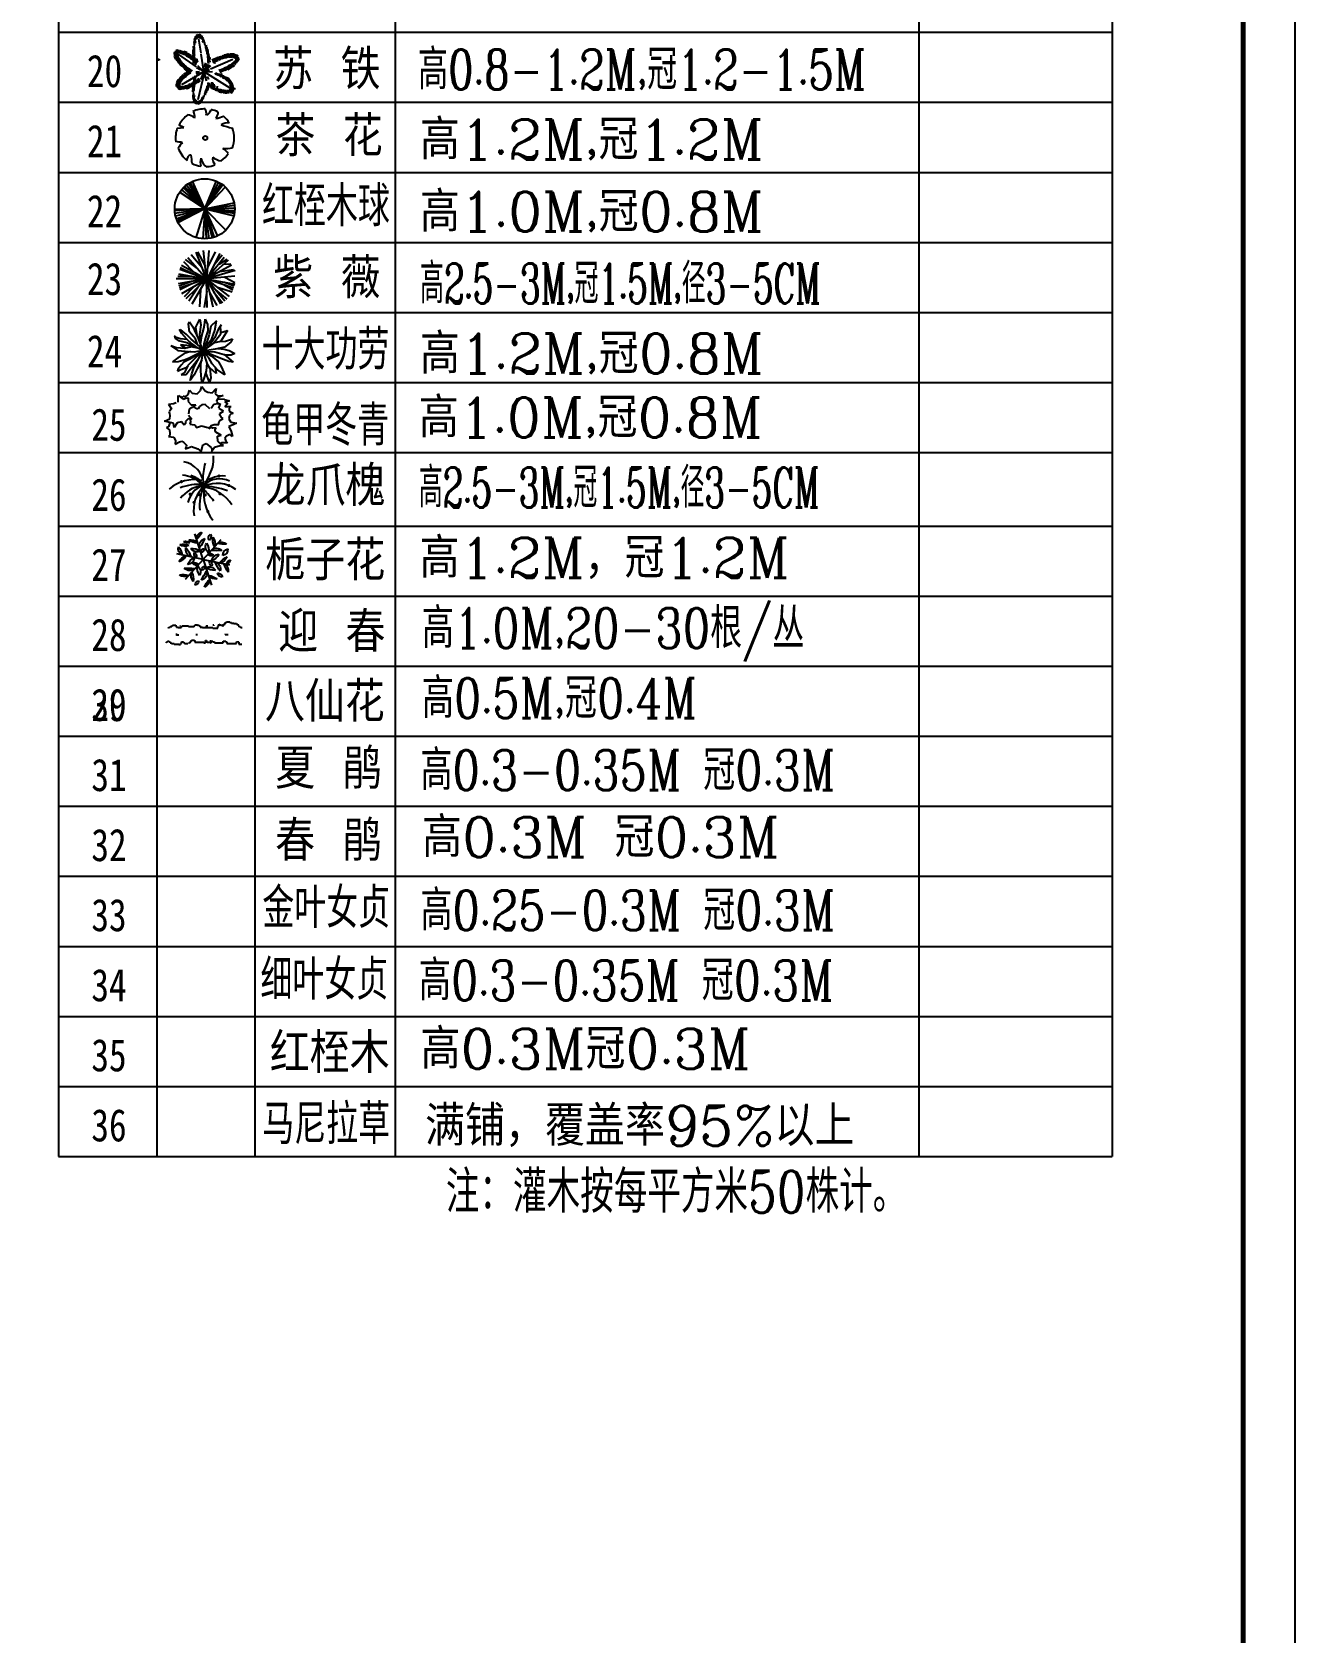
# Model space of a CAD drawing. Extents: x 302512 to 1034855, y -184136 to 410364.
# Drawn here: x 696963 to 818964, y 81350 to 235987 of the extents above; entities that cross this region are included whole.
import ezdxf
from ezdxf.enums import TextEntityAlignment as Align

# ---------------------------------------------------------------- set-up
doc = ezdxf.new("R2010")
doc.units = 0
doc.header["$MEASUREMENT"] = 0
for name, color, linetype in [('2D', 3, 'Continuous'), ('COLUMN', 7, 'Continuous'), ('LAYER4', 1, 'Continuous'), ('PUB_TEXT', 7, 'Continuous'), ('PUB_TITLE', 4, 'Continuous'), ('支路', 7, 'Continuous'), ('树', 80, 'Continuous'), ('草地', 72, 'Continuous')]:
    doc.layers.add(name, color=color, linetype=linetype)
doc.styles.add('-宋体', font='', dxfattribs={"width": 0.8})
doc.styles.add('-楷体_GB2312', font='STZHONGS.TTF', dxfattribs={"width": 0.8})
doc.styles.add('163', font='', dxfattribs={"width": 0.99})
doc.styles.add('_HZTXT', font='complex.shx', dxfattribs={"width": 0.8, "bigfont": 'hztxt.shx'})
doc.styles.add('DIM_FONT', font='SIMPLEX.shx', dxfattribs={"width": 0.8})
doc.styles.get('-宋体').set_extended_font_data('宋体')
doc.styles.get('163').set_extended_font_data('宋体')

# ---------------------------------------------------------------- blocks, each defined once
blk = doc.blocks.new('M_F3')
for p, q in [((26, 511), (42, 438)), ((-379, 338), (-344, 250)), ((-336, 298), (-379, 338)), ((-260, 250), (-336, 298)), ((-184, 352), (-317, 396)), ((-317, 396), (-270, 321)), ((-270, 321), (-143, 227)), ((-105, 242), (-184, 352)), ((-137, 463), (-172, 477)), ((-172, 477), (-155, 384)), ((-155, 384), (-89, 196)), ((-65, 367), (-137, 463)), ((-50, 223), (-65, 367)), ((-17, 89), (3, 267)), ((-1, 371), (16, 486)), ((3, 267), (-1, 371)), ((86, 275), (35, 153)), ((42, 438), (49, 319)), ((49, 319), (46, 206)), ((49, 309), (118, 392)), ((160, 396), (86, 275)), ((87, 205), (184, 321)), ((118, 392), (151, 452)), ((151, 452), (149, 488)), ((149, 488), (172, 452)), ((172, 452), (160, 396)), ((184, 321), (160, 227)), ((176, 235), (262, 331)), ((277, 286), (197, 198)), ((262, 331), (301, 415)), ((301, 415), (277, 286)), ((-405, 13), (-504, -36)), ((-468, 83), (-494, 98)), ((-494, 98), (-398, 71)), ((-490, 194), (-367, 196)), ((-363, 102), (-490, 194)), ((-435, 39), (-468, 83)), ((-393, 2), (-435, 39)), ((-398, 71), (-285, 27)), ((-202, -25), (-393, 2)), ((-367, 196), (-250, 117)), ((-237, 44), (-363, 102)), ((-344, 250), (-280, 177)), ((-285, 27), (-153, -2)), ((-280, 177), (-178, 123)), ((-157, 187), (-260, 250)), ((-250, 117), (-45, 15)), ((-67, 21), (-237, 44)), ((-178, 123), (-91, 75)), ((-45, 102), (-157, 187)), ((-157, -111), (1, 3)), ((-143, 227), (-77, 167)), ((1, 3), (-126, -140)), ((-120, -276), (1, 3)), ((1, 3), (-116, -15)), ((-91, 75), (1, 3)), ((-89, 196), (1, 3)), ((1, 3), (-67, 21)), ((-11, 137), (-50, 223)), ((1, 3), (-42, -144)), ((1, 3), (-17, 89)), ((1, 3), (14, 71)), ((170, 60), (1, 3)), ((57, 58), (1, 3)), ((1, 3), (248, 58)), ((155, 8), (1, 3)), ((1, 3), (88, -178)), ((83, -65), (1, 3)), ((270, -77), (1, 3)), ((7, -140), (1, 3)), ((14, 71), (80, 173)), ((46, 206), (24, 94)), ((106, 92), (57, 58)), ((87, 205), (58, 144)), ((80, 173), (176, 235)), ((166, 158), (106, 92)), ((141, 130), (236, 181)), ((275, 6), (155, 8)), ((197, 198), (166, 158)), ((229, 81), (170, 60)), ((295, 104), (229, 81)), ((236, 181), (355, 202)), ((248, 58), (334, 89)), ((371, 4), (275, 6)), ((390, 158), (295, 104)), ((330, 5), (453, -38)), ((334, 89), (402, 85)), ((355, 202), (460, 215)), ((454, 39), (371, 4)), ((460, 215), (390, 158)), ((402, 85), (482, 73)), ((507, 60), (454, 39)), ((482, 73), (507, 60)), ((-504, -36), (-311, -82)), ((-363, -136), (-468, -188)), ((-468, -188), (-414, -205)), ((-414, -205), (-287, -190)), ((-293, -71), (-363, -136)), ((-260, -209), (-303, -280)), ((-227, -32), (-293, -71)), ((-287, -190), (-157, -111)), ((-195, -134), (-260, -209)), ((-116, -15), (-227, -32)), ((-126, -140), (-200, -269)), ((-153, -2), (-82, -10)), ((-42, -144), (-56, -288)), ((36, -242), (7, -140)), ((40, -370), (36, -242)), ((164, -117), (83, -65)), ((108, -265), (85, -173)), ((88, -178), (180, -255)), ((342, -59), (103, -28)), ((109, -82), (260, -134)), ((246, -199), (164, -117)), ((324, -294), (246, -199)), ((260, -134), (357, -167)), ((377, -132), (270, -77)), ((447, -73), (342, -59)), ((357, -167), (468, -188)), ((468, -188), (377, -132)), ((507, -23), (447, -73)), ((453, -38), (507, -23)), ((-303, -280), (-334, -374)), ((-334, -374), (-270, -355)), ((-270, -355), (-204, -288)), ((-200, -269), (-219, -455)), ((-219, -455), (-176, -399)), ((-176, -399), (-120, -276)), ((-56, -288), (-32, -384)), ((-32, -384), (14, -505)), ((14, -505), (40, -370)), ((40, -311), (98, -395)), ((98, -395), (106, -265)), ((106, -265), (207, -386)), ((180, -255), (262, -299)), ((246, -367), (203, -267)), ((207, -386), (271, -420)), ((271, -420), (246, -367)), ((262, -299), (359, -349)), ((359, -349), (324, -294))]:
    blk.add_line(p, q)
at = {"width": 0.8, "flags": 9}
for tag, p in [('XSIZE', (-2, 0)), ('YSIZE', (0, 0))]:
    blk.add_attdef(tag, p, '', height=0.2, dxfattribs=at)
blk = doc.blocks.new('M_F19')
for points in [[(-446, 82, 30, 30, 1), (-416, 82, 30, 30, 1)], [(-192, 156, 30, 30, 1), (-162, 156, 30, 30, 1)], [(-123, 99, 30, 30, 1), (-93, 99, 30, 30, 1)], [(-61, -8, 30, 30, 1), (-31, -8, 30, 30, 1)], [(-34, 49, 30, 30, 1), (-4, 49, 30, 30, 1)], [(-20, 16, 30, 30, 1), (10, 16, 30, 30, 1)], [(14, 0, 30, 30, 1), (44, 0, 30, 30, 1)], [(269, 190, 30, 30, 1), (299, 190, 30, 30, 1)], [(461, 8, 30, 30, 1), (491, 8, 30, 30, 1)], [(-281, -157, 30, 30, 1), (-251, -157, 30, 30, 1)], [(-206, -314, 30, 30, 1), (-176, -314, 30, 30, 1)], [(-96, -173, 30, 30, 1), (-66, -173, 30, 30, 1)], [(-13, -33, 30, 30, 1), (17, -33, 30, 30, 1)], [(7, -173, 30, 30, 1), (37, -173, 30, 30, 1)], [(289, -149, 30, 30, 1), (319, -149, 30, 30, 1)], [(56, -487, 30, 30, 1), (86, -487, 30, 30, 1)]]:
    blk.add_lwpolyline(points, format="xyseb", close=True)
for centre, radius, start, end in [((-483, -9), 482, 6.9904, 78.0284), ((1199, 96), 1225, 163.8561, 179.1105), ((-1741, 1044), 2026, 328.9873, 340.361), ((-364, 515), 548, 342.9456, 6.4814), ((-185, -611), 732, 78.5516, 130.9815), ((-55, -1223), 1256, 88.3286, 108.729), ((104, -701), 728, 103.0452, 139.7766), ((-480, -437), 647, 48.7581, 83.8624), ((155, -426), 476, 114.0956, 166.2953), ((-315, -111), 315, 28.8901, 78.4579), ((298, -285), 422, 62.9909, 135.9102), ((257, -536), 586, 53.3231, 115.7633), ((366, -391), 582, 85.8741, 126.9558), ((450, -463), 649, 134.4861, 189.3762), ((779, -372), 864, 155.0888, 185.9637), ((-87, -1604), 1605, 70.5249, 87.8244), ((805, -149), 813, 171.2496, 218.2333), ((-3288, -3108), 4475, 39.0488, 42.6799), ((-83, -736), 718, 31.315, 82.1378)]:
    blk.add_arc(centre, radius, start, end)
at = {"width": 0.8, "flags": 9}
for tag in ['XSIZE', 'YSIZE']:
    blk.add_attdef(tag, (0, 0), '', height=0.5, dxfattribs=at)
blk = doc.blocks.new('M_F8')
for p, q in [((-202, 486), (-173, 550)), ((-173, 550), (-132, 502)), ((-54, 486), (3, 533)), ((3, 533), (28, 594)), ((28, 594), (76, 524)), ((76, 524), (121, 500)), ((185, 481), (259, 549)), ((259, 549), (233, 461)), ((-530, 353), (-445, 356)), ((-445, 356), (-403, 369)), ((-370, 375), (-361, 478)), ((-358, 481), (-286, 413)), ((-310, 430), (-286, 466)), ((-286, 413), (-226, 430)), ((-283, 466), (-245, 451)), ((-245, 451), (-202, 486)), ((-226, 430), (-203, 427)), ((-203, 427), (-207, 374)), ((-207, 374), (-164, 312)), ((-207, 374), (-207, 374)), ((-154, 271), (-202, 246)), ((-197, 440), (-197, 440)), ((-164, 312), (-87, 307)), ((-87, 307), (-154, 271)), ((-132, 502), (-54, 486)), ((-111, 266), (-125, 271)), ((-77, 241), (-111, 266)), ((-34, 277), (-58, 241)), ((9, 302), (-34, 277)), ((61, 302), (9, 302)), ((133, 230), (61, 302)), ((121, 500), (185, 481)), ((200, 292), (152, 230)), ((262, 297), (200, 292)), ((233, 461), (267, 430)), ((276, 399), (248, 343)), ((248, 343), (271, 307)), ((314, 287), (262, 297)), ((376, 362), (266, 374)), ((267, 430), (310, 425)), ((271, 307), (314, 287)), ((362, 425), (276, 399)), ((276, 230), (300, 287)), ((310, 425), (362, 425)), ((376, 362), (456, 332)), ((-613, 85), (-522, 116)), ((-551, 65), (-613, 85)), ((-527, 49), (-556, -12)), ((-498, 49), (-551, 65)), ((-518, 203), (-527, 234)), ((-522, 116), (-513, 167)), ((-513, 167), (-518, 203)), ((-470, 39), (-498, 49)), ((-465, -27), (-470, 39)), ((-412, 44), (-465, -27)), ((-341, 55), (-412, 44)), ((-412, 44), (-412, 44)), ((-341, 55), (-341, 55)), ((-302, -2), (-341, 55)), ((-279, 24), (-302, -2)), ((-274, 55), (-279, 24)), ((-231, 96), (-274, 55)), ((-173, 85), (-231, 96)), ((-202, 246), (-220, 172)), ((-217, 153), (-173, 85)), ((-197, 44), (-207, 3)), ((-207, 3), (-173, -2)), ((-197, 80), (-197, 44)), ((-173, 85), (-173, 85)), ((-58, 241), (-77, 241)), ((257, -7), (281, 34)), ((346, 176), (277, 223)), ((281, 34), (305, 44)), ((286, 116), (286, 137)), ((305, 80), (286, 116)), ((287, 141), (346, 176)), ((333, 55), (305, 80)), ((305, 44), (333, 55)), ((438, 97), (421, 45)), ((421, 45), (450, -12)), ((444, 213), (436, 169)), ((436, 169), (499, 123)), ((466, 125), (438, 97)), ((466, 238), (444, 213)), ((499, 123), (466, 125)), ((-556, -12), (-589, -27)), ((-589, -27), (-541, -63)), ((-541, -145), (-565, -166)), ((-565, -166), (-479, -186)), ((-541, -63), (-541, -120)), ((-541, -120), (-541, -145)), ((-479, -186), (-460, -242)), ((-460, -242), (-470, -294)), ((-173, -2), (-130, -12)), ((-130, -12), (-111, -58)), ((-111, -58), (-87, -53)), ((-87, -53), (-54, -43)), ((-54, -43), (-25, -33)), ((-25, -33), (75, -68)), ((75, -68), (109, -94)), ((109, -94), (113, -63)), ((113, -63), (133, -43)), ((152, -84), (118, -68)), ((133, -43), (180, -27)), ((157, -84), (152, -84)), ((209, -84), (157, -84)), ((180, -27), (190, -27)), ((190, -27), (257, -33)), ((190, -104), (209, -84)), ((190, -125), (190, -104)), ((200, -155), (190, -125)), ((262, -196), (200, -155)), ((223, -222), (281, -207)), ((223, -299), (223, -222)), ((257, -33), (257, -7)), ((281, -207), (262, -196)), ((364, -231), (336, -261)), ((421, -206), (364, -231)), ((487, -56), (415, -77)), ((415, -77), (448, -160)), ((462, -244), (421, -206)), ((448, -160), (462, -244)), ((450, -12), (542, -35)), ((542, -35), (487, -56)), ((-470, -299), (-398, -263)), ((-470, -294), (-470, -299)), ((-398, -263), (-355, -258)), ((-355, -258), (-326, -284)), ((-326, -284), (-288, -325)), ((-293, -355), (-312, -386)), ((-312, -386), (-264, -371)), ((-288, -325), (-293, -355)), ((-264, -371), (-207, -355)), ((-207, -355), (-111, -401)), ((-207, -355), (-207, -355)), ((-111, -401), (-82, -422)), ((-82, -422), (-59, -453)), ((-59, -453), (-25, -340)), ((-25, -340), (32, -325)), ((32, -325), (109, -401)), ((109, -458), (161, -391)), ((109, -401), (118, -447)), ((118, -447), (109, -458)), ((161, -391), (252, -371)), ((228, -314), (223, -299)), ((290, -371), (228, -314)), ((252, -371), (305, -376)), ((279, -334), (263, -339)), ((346, -336), (279, -334)), ((305, -376), (290, -371)), ((336, -261), (350, -309)), ((375, -341), (346, -336)), ((350, -309), (375, -341))]:
    blk.add_line(p, q)
for points in [[(-530, 353), (-483, 275), (-521, 241)], [(456, 332), (384, 316), (421, 288), (377, 248), (474, 241)]]:
    blk.add_lwpolyline(points)
at = {"width": 0.8, "flags": 9}
for tag, p in [('XSIZE', (-183, 110)), ('XSIZE', (-74, 244)), ('YSIZE', (142, 228)), ('YSIZE', (124, -73))]:
    blk.add_attdef(tag, p, '', height=0.2, dxfattribs=at)
blk = doc.blocks.new('M_F15')
for p, q in [((-118, 450), (-151, 464)), ((-112, 458), (-146, 482)), ((-106, 466), (-140, 505)), ((-82, 484), (-122, 520)), ((-88, 483), (-121, 506)), ((-82, 484), (-114, 533)), ((-82, 484), (-105, 524)), ((-104, 532), (-82, 484)), ((-93, 534), (-82, 484)), ((-82, 484), (-59, 541)), ((-82, 484), (-73, 540)), ((-82, 484), (-63, 533)), ((-49, 267), (-80, 467)), ((-74, 483), (-45, 527)), ((-53, 473), (-30, 518)), ((-45, 466), (-18, 498)), ((-37, 460), (-8, 481)), ((-32, 454), (-2, 466)), ((-373, 254), (-445, 259)), ((-380, 248), (-440, 238)), ((-375, 256), (-438, 269)), ((-374, 238), (-434, 221)), ((-388, 267), (-426, 283)), ((-418, 293), (-420, 291)), ((-393, 271), (-408, 304)), ((-385, 264), (-394, 318)), ((-377, 261), (-385, 316)), ((-370, 266), (-365, 313)), ((-114, 72), (-369, 247)), ((-358, 261), (-348, 309)), ((-346, 259), (-335, 307)), ((-335, 252), (-319, 298)), ((-319, 249), (-302, 298)), ((-299, 238), (-276, 297)), ((-281, 236), (-259, 292)), ((-269, 227), (-237, 273)), ((-257, 212), (-220, 267)), ((-238, 208), (-206, 250)), ((-222, 195), (-193, 252)), ((-208, 187), (-173, 232)), ((-134, 281), (-178, 279)), ((-132, 294), (-175, 292)), ((-134, 262), (-174, 254)), ((-139, 355), (-172, 351)), ((-134, 320), (-171, 315)), ((-138, 303), (-170, 302)), ((-134, 335), (-169, 332)), ((-132, 245), (-168, 238)), ((-116, 418), (-159, 429)), ((-136, 375), (-159, 371)), ((-130, 409), (-157, 406)), ((-134, 393), (-157, 387)), ((-122, 443), (-154, 448)), ((-8, 9), (-46, 252)), ((-32, 429), (7, 450)), ((-16, 422), (11, 427)), ((-8, 408), (15, 408)), ((-2, 391), (21, 393)), ((5, 372), (39, 377)), ((5, 352), (40, 358)), ((9, 337), (46, 341)), ((13, 312), (56, 320)), ((17, 322), (48, 329)), ((19, 299), (62, 308)), ((23, 281), (64, 283)), ((25, 264), (62, 266)), ((33, 247), (72, 251)), ((39, 228), (70, 231)), ((286, 185), (262, 241)), ((284, 241), (292, 187)), ((305, 191), (298, 249)), ((325, 195), (313, 245)), ((340, 197), (323, 260)), ((352, 201), (342, 260)), ((366, 197), (362, 258)), ((383, 201), (379, 266)), ((397, 203), (401, 268)), ((414, 199), (422, 268)), ((424, 195), (438, 256)), ((436, 195), (455, 253)), ((438, 186), (476, 248)), ((440, 187), (481, 237)), ((-373, 227), (-438, 202)), ((-369, 210), (-428, 183)), ((-361, 199), (-416, 165)), ((-349, 185), (-400, 153)), ((-346, 171), (-393, 135)), ((-337, 163), (-384, 118)), ((-328, 150), (-367, 116)), ((-315, 135), (-363, 100)), ((-349, 92), (-305, 125)), ((-300, 120), (-339, 73)), ((-287, 108), (-321, 65)), ((-276, 93), (-306, 51)), ((-262, 84), (-302, 40)), ((-286, 27), (-250, 74)), ((-242, 59), (-272, 14)), ((-223, 55), (-262, 4)), ((-216, -41), (-252, 7)), ((-206, 40), (-248, -6)), ((-190, 29), (-234, -18)), ((-234, 19), (-203, -33)), ((-177, 21), (-219, -28)), ((-197, 175), (-158, 218)), ((-182, 170), (-145, 202)), ((-125, 163), (-177, 154)), ((-129, 177), (-175, 170)), ((-135, 227), (-174, 222)), ((-129, 192), (-170, 188)), ((-118, 126), (-169, 122)), ((-136, 207), (-167, 202)), ((-114, 107), (-167, 145)), ((-165, 155), (-132, 190)), ((-119, 147), (-162, 141)), ((-107, 119), (-155, 163)), ((-150, 140), (-114, 184)), ((-120, 108), (-145, 104)), ((-93, 130), (-142, 180)), ((-135, 124), (-101, 171)), ((-113, 130), (-118, 190)), ((-61, 25), (-113, 54)), ((-96, 135), (-108, 185)), ((-6, -3), (-95, 86)), ((-6, -3), (-89, 54)), ((-6, -3), (36, 117)), ((-6, -3), (89, 91)), ((-6, -3), (114, 3)), ((0, 66), (20, 128)), ((9, 4), (71, 32)), ((21, 52), (51, 104)), ((35, 212), (76, 218)), ((37, 166), (79, 170)), ((37, 46), (70, 101)), ((39, 197), (85, 201)), ((39, 183), (91, 187)), ((40, 145), (91, 153)), ((46, 128), (72, 130)), ((88, 39), (407, 180)), ((140, 122), (116, 183)), ((155, 112), (132, 191)), ((171, 139), (150, 197)), ((192, 147), (165, 205)), ((204, 162), (179, 210)), ((196, 216), (222, 162)), ((212, 37), (237, -16)), ((235, 168), (216, 224)), ((251, 176), (227, 222)), ((233, 43), (255, -9)), ((268, 178), (247, 228)), ((253, 49), (268, 3)), ((274, 57), (286, 9)), ((286, 68), (305, 14)), ((301, 72), (325, 20)), ((315, 80), (352, 28)), ((335, 89), (356, 41)), ((346, 103), (377, 45)), ((366, 107), (391, 57)), ((379, 114), (418, 68)), ((389, 128), (430, 80)), ((409, 141), (444, 103)), ((418, 153), (451, 118)), ((430, 160), (467, 128)), ((438, 170), (475, 139)), ((445, 187), (498, 168)), ((447, 178), (486, 151)), ((452, 192), (504, 175)), ((456, 193), (489, 220)), ((462, 196), (498, 194)), ((493, 208), (492, 210)), ((-342, -201), (-417, -196)), ((-342, -201), (-410, -207)), ((-350, -192), (-409, -176)), ((-342, -172), (-403, -140)), ((-344, -182), (-401, -160)), ((-342, -201), (-400, -222)), ((-342, -201), (-394, -230)), ((-335, -155), (-391, -122)), ((-342, -201), (-384, -245)), ((-326, -145), (-378, -106)), ((-342, -201), (-371, -260)), ((-342, -201), (-362, -259)), ((-313, -133), (-361, -96)), ((-309, -119), (-352, -78)), ((-342, -201), (-342, -258)), ((-299, -112), (-341, -62)), ((-330, -208), (-325, -256)), ((-8, -3), (-328, -187)), ((-288, -100), (-323, -62)), ((-274, -86), (-318, -47)), ((-317, -207), (-312, -255)), ((-306, -201), (-295, -248)), ((-304, -40), (-263, -77)), ((-258, -73), (-292, -23)), ((-290, -200), (-278, -250)), ((-243, -62), (-273, -17)), ((-269, -190), (-252, -251)), ((-231, -49), (-257, -4)), ((-251, -190), (-235, -248)), ((-238, -183), (-211, -232)), ((-224, -169), (-193, -227)), ((-205, -167), (-177, -212)), ((-188, -156), (-165, -215)), ((-135, -211), (-179, -204)), ((-134, -225), (-177, -218)), ((-173, -149), (-143, -197)), ((-141, -233), (-173, -229)), ((-133, -192), (-172, -180)), ((-131, -157), (-169, -148)), ((-114, -95), (-165, -81)), ((-119, -108), (-164, -96)), ((-129, -176), (-164, -165)), ((-120, -123), (-161, -115)), ((-161, -138), (-127, -185)), ((-130, -138), (-160, -129)), ((-107, -80), (-148, -69)), ((-146, -134), (-112, -171)), ((-127, -121), (-97, -160)), ((-69, -9), (-123, -5)), ((-69, -22), (-123, -30)), ((-111, -109), (-79, -156)), ((-6, -3), (-109, -47)), ((-3, -22), (-95, -401)), ((-94, -94), (-64, -144)), ((-53, -111), (-6, -3)), ((-24, -123), (-6, -3)), ((-6, -5), (25, -130)), ((6, -8), (363, -233)), ((21, -227), (61, -234)), ((25, -211), (61, -217)), ((34, -195), (72, -203)), ((40, -70), (60, -114)), ((40, -160), (80, -171)), ((42, -177), (73, -182)), ((59, -178), (60, -212)), ((71, -183), (69, -214)), ((86, -191), (80, -228)), ((106, -151), (94, -242)), ((121, -159), (109, -251)), ((133, -178), (129, -259)), ((145, -197), (140, -262)), ((150, -36), (177, -16)), ((161, -43), (185, -22)), ((182, -205), (172, -279)), ((177, -49), (202, -22)), ((194, -55), (222, -24)), ((214, -62), (247, -20)), ((223, -72), (257, -41)), ((243, -76), (266, -47)), ((259, -82), (286, -53)), ((262, -99), (299, -62)), ((282, -103), (309, -68)), ((298, -112), (331, -74)), ((305, -122), (350, -84)), ((315, -130), (362, -97)), ((331, -141), (368, -110)), ((340, -149), (377, -120)), ((346, -160), (389, -132)), ((354, -172), (399, -147)), ((366, -203), (412, -174)), ((367, -245), (407, -212)), ((367, -245), (426, -220)), ((368, -183), (407, -160)), ((373, -216), (418, -191)), ((-147, -284), (-180, -277)), ((-139, -250), (-175, -241)), ((-140, -265), (-175, -259)), ((-132, -350), (-175, -356)), ((-140, -373), (-172, -375)), ((-144, -339), (-171, -333)), ((-137, -381), (-171, -391)), ((-146, -305), (-169, -299)), ((-147, -322), (-169, -314)), ((-132, -390), (-168, -410)), ((-126, -398), (-164, -434)), ((-110, -415), (-152, -447)), ((-110, -428), (-138, -459)), ((-124, -465), (-106, -422)), ((-106, -422), (-111, -463)), ((-103, -421), (-74, -453)), ((-103, -421), (-78, -466)), ((-103, -421), (-95, -465)), ((-91, -417), (-61, -461)), ((-75, -410), (-56, -458)), ((-66, -405), (-42, -439)), ((-58, -399), (-31, -423)), ((-51, -394), (-24, -409)), ((-49, -369), (-12, -394)), ((-33, -364), (-6, -371)), ((-23, -351), (0, -353)), ((-16, -335), (7, -339)), ((-6, -317), (26, -324)), ((-4, -296), (30, -306)), ((2, -282), (38, -290)), ((8, -257), (50, -270)), ((11, -268), (41, -278)), ((15, -246), (57, -258)), ((163, -234), (157, -274)), ((194, -239), (183, -283)), ((210, -246), (201, -296)), ((223, -246), (222, -304)), ((236, -248), (239, -306)), ((254, -254), (252, -302)), ((266, -256), (266, -304)), ((282, -261), (276, -311)), ((297, -262), (293, -314)), ((312, -270), (308, -315)), ((330, -260), (324, -314)), ((345, -261), (341, -313)), ((367, -245), (355, -293)), ((366, -246), (423, -269)), ((367, -245), (446, -241)), ((367, -245), (408, -293)), ((367, -245), (390, -313)), ((367, -245), (371, -307))]:
    blk.add_line(p, q)
at = {"width": 0.8, "flags": 9}
for tag, p in [('XSIZE', (-3, 9)), ('YSIZE', (-3, 3))]:
    blk.add_attdef(tag, p, '', height=0.2, dxfattribs=at)
blk = doc.blocks.new('A$C027A6E26')
at = {"layer": 'LAYER4'}
for q in [(156, 1217), (211, 1281), (258, 1326), (288, 1351), (296, 1357), (339, 1388), (402, 1425), (445, 1446), (502, 1469), (1102, 1430), (1161, 1396), (1213, 1360), (1253, 1327), (1314, 1268), (1507, 853), (0, 758), (1, 791), (2, 696), (12, 623), (29, 548), (44, 503), (63, 455), (480, 52), (653, 7), (740, 0), (1512, 793), (1247, 180), (1477, 526), (1495, 590), (1501, 623), (1507, 657), (1512, 720), (808, 2), (886, 11), (942, 23), (1028, 50)]:
    blk.add_line((757, 756), q, dxfattribs=at)
blk.add_circle((757, 756), 750, dxfattribs=at)
at = {"layer": 'LAYER4', "ltscale": 1000, "style": 'DIM_FONT', "width": 0.8, "flags": 9}
for tag in ['YSIZE', 'XSIZE']:
    blk.add_attdef(tag, (757, 756), '', height=0.25, rotation=162.2754, dxfattribs=at)
blk = doc.blocks.new('M_F6')
for p, q in [((-249, 167), (-392, 307)), ((1, 4), (-349, 339)), ((-237, 241), (-315, 387)), ((-291, 406), (13, -2)), ((-227, 324), (-227, 445)), ((-203, 455), (0, 1)), ((-108, 244), (-122, 485)), ((-104, 512), (0, 1)), ((-3, 501), (1, 7)), ((-1, 326), (107, 490)), ((1, -7), (131, 485)), ((202, 460), (1, -7)), ((1, -7), (338, 373)), ((414, 287), (8, 1)), ((87, 312), (164, 475)), ((132, 298), (232, 446)), ((163, 184), (263, 429)), ((205, 141), (383, 327)), ((-1, 4), (-497, -8)), ((-490, 84), (-1, 4)), ((1, 1), (-476, -142)), ((-192, 38), (-458, 194)), ((-419, 268), (-4, 16)), ((-399, -295), (-2, 1)), ((-203, -452), (0, 1)), ((1, 4), (124, -484)), ((3, 4), (322, -384)), ((222, -446), (6, 1)), ((8, 1), (458, 209)), ((414, -284), (8, 1)), ((11, 1), (498, 72)), ((502, -29), (11, 1)), ((236, 107), (439, 247)), ((246, 36), (482, 144)), ((-232, -2), (-484, -109)), ((-201, -61), (-439, -232)), ((-189, -138), (-366, -336)), ((-142, -215), (-330, -371)), ((-273, -415), (-6, -7)), ((-101, -224), (-226, -443)), ((-127, -481), (1, -13)), ((-61, -252), (-79, -492)), ((1, -2), (-40, -528)), ((1, -2), (49, -497)), ((30, -278), (90, -491)), ((65, -258), (154, -476)), ((125, -238), (282, -414)), ((136, -156), (367, -338)), ((184, -118), (479, -158)), ((215, -10), (497, -78))]:
    blk.add_line(p, q)
at = {"width": 0.8, "flags": 9}
for tag, p in [('YSIZE', (3, 0)), ('XSIZE', (3, 0)), ('YSIZE', (-4, -4)), ('XSIZE', (-1, -4))]:
    blk.add_attdef(tag, p, '', height=0.2, dxfattribs=at)
blk = doc.blocks.new('M_F13')
for p, q in [((-515, 179), (-397, 193)), ((-484, 239), (-484, 239)), ((-397, 193), (-484, 239))]:
    blk.add_line(p, q)
blk.add_circle((-3, 3), 38.2)
for centre, radius, start, end in [((-8, 3), 527, 126.0751, 153.6245), ((-356, 208), 224, 48.5203, 80.5151), ((-8, 3), 532, 89.3321, 114.3856), ((-325, 399), 130, 343.6555, 39.76), ((-175, 449), 193, 352.0775, 26.6128), ((-85, 589), 202, 304.1868, 338.5411), ((-8, 3), 531, 62.8767, 77.7021), ((80, 476), 154, 315.8454, 359.7651), ((-244, 1929), 1632, 285.4397, 290.7099), ((-8, 3), 523, 31.4098, 49.4752), ((-8, 3), 537, 160.8426, 187.275), ((412, 44), 234, 83.5323, 121.6544), ((959, 2091), 1965, 250.0865, 256.3451), ((-8, 3), 534, 340.3307, 19.43), ((-610, -942), 880, 77.3728, 85.4649), ((-5, -500), 587, 134.7782, 147.3315), ((-8, 3), 524, 200.8103, 231.4392), ((-8, 3), 514, 305.394, 326.2464), ((358, 465), 656, 266.7455, 282.0146), ((0, -631), 545, 39.6536, 53.993), ((-251, -396), 87.2, 97.741, 188.8107), ((-1350, -519), 1108, 2.9465, 10.9238), ((-8, 3), 522, 243.1498, 261.8356), ((125, -442), 220, 160.6009, 199.3991), ((100, -357), 178, 186.1912, 248.4952), ((-8, 3), 527, 274.7236, 290.3277), ((296, -376), 163, 170.6314, 220.6278), ((325, -118), 300, 230.4582, 263.1093)]:
    blk.add_arc(centre, radius, start, end)
at = {"width": 0.8, "flags": 9}
for tag, p in [('XSIZE', (-62, 12)), ('YSIZE', (9, 6))]:
    blk.add_attdef(tag, p, '', height=0.2, dxfattribs=at)
blk = doc.blocks.new('_F35WJL')
at = {"layer": '2D', "color": 0}
for q in [(-845, 937), (389, 1200), (-1234, -263), (-389, -1200), (1234, 263), (845, -937)]:
    blk.add_line((0, 0), q, dxfattribs=at)
for centre, major_axis, start_param, end_param in [((-864, 455), (-354, 0), 4.185127, 5.446994), ((-960, 1547), (841, 0), 4.544353, 5.044832), ((-33, 715), (530, 0), 2.501701, 3.333253), ((-1370, 951), (915, 0), 5.902457, 6.37177), ((-144, 1067), (230, 0), 2.646006, 4.008044), ((-448, 1009), (-195, 0), 2.495213, 4.165742), ((396, 372), (673, 0), 2.532972, 3.244755), ((-457, 592), (343, 0), 5.2791, 6.782555), ((1767, 1784), (2017, 0), 3.557079, 3.795997), ((-166, 628), (353, 0), 6.060097, 7.603817), ((853, 1566), (841, 0), 3.497297, 3.997776), ((-44, 937), (-354, 1), 3.138749, 4.400616), ((603, 386), (530, 0), 1.454051, 2.285604), ((138, 1662), (915, 0), 4.85539, 5.324702), ((808, 548), (-299, 0), 4.402658, 5.40776), ((699, 1109), (341, 0), 4.468424, 5.340862), ((-878, 455), (-280, 0), 6.121697, 7.664524), ((-1260, 188), (330, 0), 6.259299, 7.524685), ((-1508, -711), (915, 0), 0.6666, 1.135912), ((-636, 329), (530, 0), 3.548898, 4.38045), ((-627, 170), (-353, 0), 3.966853, 5.510573), ((-662, 2422), (-2017, 0), 1.462885, 1.701803), ((-742, -100), (-343, 0), 3.185399, 4.688853), ((-125, 529), (-673, 1), 0.44004, 1.151823), ((-321, 62), (-208, 0), 4.205387, 5.587681), ((-375, 355), (-191, 0), 0.98866, 2.523321), ((120, 502), (-191, 0), 6.224648, 7.759309), ((-107, 308), (208, 0), 0.01383, 1.396124), ((521, -157), (-673, 0), 4.627972, 5.339755), ((284, 692), (343, 0), 4.231555, 5.73501), ((495, 147), (-191, 0), 5.17745, 6.712111), ((214, 247), (208, 0), 5.25005, 6.632344), ((742, 100), (343, 0), 3.184705, 4.688159), ((125, -529), (-673, 0), 3.580775, 4.292558), ((2429, -638), (-2017, 0), 5.651676, 5.890594), ((460, 458), (-353, 1), 1.874093, 3.417813), ((947, -130), (841, 0), 1.402902, 1.903381), ((850, 962), (-354, 1), 1.044353, 2.306221), ((1508, 711), (-915, 0), 0.66686, 1.136173), ((636, -329), (-530, 0), 3.549441, 4.380994), ((1802, 54), (-841, 0), 5.592377, 6.092857), ((808, 517), (-354, 0), 2.090732, 3.352599), ((-1420, -327), (341, 0), 0.279634, 1.152072), ((-989, 48), (299, 0), 3.354098, 4.3592), ((-826, -521), (354, 0), 2.089244, 3.351111), ((-1820, -58), (841, 0), 5.59155, 6.09203), ((-706, -843), (195, 0), 1.444449, 3.114978), ((-908, -609), (230, 0), 4.740401, 6.102439), ((-460, -458), (353, 0), 1.871306, 3.415026), ((-2429, 638), (-2017, 0), 2.510083, 2.749001), ((-284, -692), (343, 0), 1.089121, 2.592576), ((-521, 157), (-673, 1), 1.487237, 2.199021), ((-214, -247), (208, 0), 2.110178, 3.492472), ((-495, -147), (191, 0), 5.175314, 6.709975), ((166, -628), (-353, 0), 6.061248, 7.604968), ((-1767, -1784), (-2017, 1), 3.557482, 3.7964), ((-120, -502), (191, 0), 6.222512, 7.757172), ((107, -308), (208, 0), 3.155423, 4.537716), ((457, -592), (-343, 0), 5.279794, 6.783249), ((-396, -372), (673, 0), 5.674564, 6.386347), ((375, -355), (-191, 0), 4.130253, 5.664913), ((321, -62), (-208, 0), 1.063794, 2.446088), ((627, -170), (-353, 0), 0.82574, 2.36946), ((662, -2422), (-2017, 0), 4.604478, 4.843396), ((1370, -951), (-915, 0), 5.902718, 6.37203), ((33, -715), (-530, 0), 2.502244, 3.333796), ((960, -1547), (-841, 0), 4.545038, 5.045517), ((864, -455), (354, 0), 4.183303, 5.44517), ((-138, -1662), (-915, 0), 4.855651, 5.324963), ((-603, -386), (-530, 0), 1.455046, 2.286598), ((44, -957), (-354, 0), 6.279522, 7.54139), ((-854, -1587), (-841, 0), 3.497639, 3.998119), ((406, -998), (208, 0), 3.157376, 4.53967), ((180, -1192), (191, 0), 6.222512, 7.757172)]:
    blk.add_ellipse(centre, major_axis=major_axis, ratio=1, start_param=start_param, end_param=end_param, dxfattribs=at)
at = {"style": '-楷体_GB2312', "width": 0.8, "flags": 9}
for tag in ['XSIZE', 'YSIZE']:
    blk.add_attdef(tag, (0, 0), '', height=0.5, dxfattribs=at)
blk = doc.blocks.new('A$C0047083F')
at = {"color": 3, "linetype": 'Continuous'}
for p, q in [((109, 792), (109, 821)), ((109, 821), (134, 821)), ((134, 821), (134, 846)), ((134, 846), (134, 846)), ((134, 846), (188, 846)), ((188, 846), (188, 875)), ((188, 875), (188, 875)), ((188, 875), (217, 875)), ((188, 846), (188, 846)), ((217, 875), (217, 875)), ((217, 875), (246, 875)), ((246, 875), (246, 875)), ((246, 875), (271, 875)), ((271, 875), (271, 901)), ((271, 901), (300, 901)), ((300, 901), (300, 929)), ((300, 929), (300, 929)), ((300, 929), (326, 929)), ((300, 901), (300, 901)), ((326, 929), (326, 929)), ((326, 929), (355, 929)), ((355, 929), (355, 929)), ((355, 929), (380, 929)), ((380, 929), (380, 929)), ((380, 929), (409, 929)), ((409, 929), (409, 929)), ((409, 929), (438, 929)), ((438, 929), (438, 929)), ((438, 929), (463, 929)), ((463, 929), (463, 929)), ((463, 929), (463, 901)), ((463, 901), (463, 901)), ((463, 901), (463, 875)), ((463, 875), (463, 875)), ((463, 875), (492, 875)), ((492, 875), (492, 846)), ((492, 846), (518, 846)), ((518, 846), (518, 846)), ((518, 846), (572, 846)), ((572, 846), (572, 821)), ((572, 821), (630, 821)), ((630, 821), (630, 821)), ((630, 821), (655, 821)), ((655, 901), (684, 901)), ((655, 821), (655, 821)), ((655, 821), (709, 821)), ((684, 901), (684, 901)), ((709, 821), (709, 846)), ((709, 846), (709, 846)), ((709, 846), (738, 846)), ((709, 821), (709, 821)), ((738, 846), (738, 875)), ((738, 875), (764, 875)), ((738, 846), (738, 846)), ((764, 875), (764, 901)), ((764, 901), (764, 901)), ((764, 901), (793, 901)), ((793, 901), (793, 901)), ((793, 901), (818, 901)), ((818, 901), (818, 901)), ((818, 901), (847, 901)), ((847, 901), (847, 901)), ((847, 901), (876, 901)), ((876, 901), (876, 901)), ((876, 901), (901, 901)), ((901, 901), (901, 901)), ((901, 901), (955, 901)), ((955, 901), (955, 901)), ((955, 901), (984, 901)), ((984, 901), (984, 901)), ((984, 901), (1010, 901)), ((1010, 901), (1010, 901)), ((1010, 901), (1039, 901)), ((1039, 901), (1039, 901)), ((1039, 901), (1068, 901)), ((1068, 901), (1068, 875)), ((1068, 875), (1093, 875)), ((1093, 875), (1093, 875)), ((1093, 875), (1122, 875)), ((1122, 875), (1122, 875)), ((1122, 875), (1176, 875)), ((1176, 875), (1176, 875)), ((1176, 875), (1202, 875)), ((1202, 875), (1202, 875)), ((1202, 875), (1230, 875)), ((1230, 875), (1230, 875)), ((1230, 875), (1256, 875)), ((1256, 875), (1256, 875)), ((1256, 875), (1285, 875)), ((1285, 875), (1285, 875)), ((1285, 875), (1314, 875)), ((1314, 875), (1314, 875)), ((1314, 875), (1339, 875)), ((1339, 875), (1339, 901)), ((1339, 901), (1368, 901)), ((1368, 901), (1368, 929)), ((1368, 929), (1393, 929)), ((1393, 929), (1393, 955)), ((1393, 955), (1393, 955)), ((1393, 955), (1422, 955)), ((1393, 929), (1393, 929)), ((1422, 955), (1422, 955)), ((1422, 955), (1448, 955)), ((1448, 955), (1448, 955)), ((1448, 955), (1477, 955)), ((1477, 955), (1477, 955)), ((1477, 955), (1506, 955)), ((1506, 955), (1506, 929)), ((1506, 929), (1560, 929)), ((1560, 929), (1560, 929)), ((1560, 929), (1585, 929)), ((1585, 929), (1585, 929)), ((1585, 929), (1585, 901)), ((1585, 901), (1585, 901)), ((1585, 901), (1614, 901)), ((1614, 901), (1614, 901)), ((1614, 901), (1639, 901)), ((1639, 901), (1639, 901)), ((1639, 901), (1639, 875)), ((1639, 875), (1639, 875)), ((1639, 875), (1639, 846)), ((1639, 846), (1639, 846)), ((1639, 846), (1668, 846)), ((1668, 846), (1668, 846)), ((1668, 846), (1694, 846)), ((1694, 846), (1694, 846)), ((1694, 846), (1752, 846)), ((1752, 846), (1752, 821)), ((1752, 821), (1777, 821)), ((1777, 821), (1777, 821)), ((1777, 821), (1806, 821)), ((1806, 821), (1806, 821)), ((1806, 821), (1831, 821)), ((1831, 821), (1831, 821)), ((1831, 821), (1860, 821)), ((1860, 821), (1860, 821)), ((1860, 821), (1886, 821)), ((1886, 875), (1914, 875)), ((1886, 821), (1886, 821)), ((1886, 821), (1943, 821)), ((1914, 875), (1914, 875)), ((1914, 875), (1943, 875)), ((1943, 875), (1943, 875)), ((1943, 875), (1969, 875)), ((1943, 821), (1943, 821)), ((1943, 821), (1998, 821)), ((1969, 875), (1969, 929)), ((1969, 929), (1969, 929)), ((1969, 875), (1969, 875)), ((1998, 821), (1998, 821)), ((1998, 821), (2023, 821)), ((2023, 821), (2023, 821)), ((2023, 821), (2052, 821)), ((2052, 821), (2052, 821)), ((2052, 821), (2106, 821)), ((2106, 821), (2106, 821)), ((2106, 821), (2161, 821)), ((2161, 821), (2161, 821)), ((2161, 821), (2244, 821)), ((2298, 929), (2244, 929)), ((2244, 929), (2244, 929)), ((2244, 821), (2244, 792)), ((2244, 792), (2298, 792)), ((2298, 901), (2298, 929)), ((2298, 929), (2298, 929)), ((2298, 792), (2298, 792)), ((2298, 792), (2323, 792)), ((2323, 792), (2323, 792)), ((2323, 792), (2352, 792)), ((2352, 792), (2352, 792)), ((2352, 792), (2407, 792)), ((2407, 792), (2407, 792)), ((2407, 792), (2461, 792)), ((2461, 792), (2461, 792)), ((2461, 792), (2490, 792)), ((2490, 846), (2490, 875)), ((2490, 875), (2515, 875)), ((2490, 792), (2490, 846)), ((2490, 846), (2490, 846)), ((2515, 901), (2515, 955)), ((2515, 955), (2544, 955)), ((2515, 875), (2515, 901)), ((2515, 901), (2515, 901)), ((2544, 955), (2544, 984)), ((2544, 984), (2544, 984)), ((2544, 984), (2573, 984)), ((2573, 984), (2573, 984)), ((2573, 984), (2573, 955)), ((2573, 955), (2573, 955)), ((2573, 955), (2627, 955)), ((2627, 955), (2627, 929)), ((2627, 929), (2653, 929)), ((2653, 929), (2653, 929)), ((2653, 929), (2707, 929)), ((2707, 929), (2707, 901)), ((2707, 901), (2736, 901)), ((2736, 901), (2736, 901)), ((2736, 901), (2761, 901)), ((2761, 901), (2761, 984)), ((2761, 984), (2845, 984)), ((2761, 901), (2761, 901)), ((2845, 984), (2845, 1067)), ((2845, 1067), (2899, 1067)), ((2899, 1067), (2899, 1092)), ((2899, 1092), (2928, 1092)), ((2928, 1092), (2928, 1092)), ((2928, 1092), (2953, 1092)), ((2953, 1092), (2953, 1092)), ((2953, 1092), (3011, 1092)), ((3011, 1092), (3011, 1092)), ((3011, 1092), (3065, 1092)), ((3065, 1092), (3065, 1067)), ((3065, 1067), (3091, 1067)), ((3091, 1067), (3091, 1067)), ((3091, 1067), (3145, 1067)), ((3145, 1067), (3145, 1038)), ((3145, 1038), (3174, 1038)), ((3174, 1038), (3174, 1038)), ((3174, 1038), (3199, 1038)), ((3199, 1038), (3199, 1038)), ((3199, 1038), (3257, 1038)), ((3257, 1038), (3257, 1013)), ((3257, 1013), (3311, 1013)), ((3311, 1013), (3311, 1013)), ((3311, 1013), (3337, 1013)), ((3337, 1013), (3337, 1013)), ((3337, 1013), (3391, 1013)), ((3391, 1013), (3391, 984)), ((3391, 984), (3420, 984)), ((3420, 984), (3420, 984)), ((3420, 984), (3449, 984)), ((3449, 984), (3449, 984)), ((3449, 984), (3449, 955)), ((3449, 955), (3449, 955)), ((3449, 955), (3474, 955)), ((3474, 955), (3474, 901)), ((3474, 901), (3474, 901)), ((3474, 901), (3503, 901)), ((3503, 901), (3503, 875)), ((3503, 875), (3529, 875)), ((3529, 875), (3529, 875)), ((3529, 875), (3558, 875)), ((3558, 875), (3558, 846)), ((3558, 846), (3612, 846)), ((3612, 846), (3612, 821)), ((3612, 821), (3666, 821)), ((0, 80), (0, 108)), ((0, 108), (0, 108)), ((0, 108), (25, 108)), ((25, 108), (25, 134)), ((25, 134), (54, 134)), ((54, 134), (54, 163)), ((54, 163), (80, 163)), ((80, 163), (80, 163)), ((80, 163), (109, 163)), ((109, 163), (109, 163)), ((109, 163), (134, 163)), ((134, 163), (134, 163)), ((134, 163), (134, 134)), ((134, 134), (134, 134)), ((134, 134), (163, 134)), ((163, 134), (163, 134)), ((163, 134), (188, 134)), ((188, 134), (188, 134)), ((188, 134), (188, 108)), ((188, 108), (188, 108)), ((188, 108), (188, 80)), ((188, 80), (188, 80)), ((188, 80), (217, 80)), ((217, 80), (217, 80)), ((217, 80), (246, 80)), ((246, 80), (246, 54)), ((246, 54), (300, 54)), ((300, 54), (300, 54)), ((300, 54), (326, 54)), ((326, 54), (326, 54)), ((326, 54), (380, 54)), ((380, 54), (380, 25)), ((380, 25), (438, 25)), ((438, 25), (438, 25)), ((438, 25), (463, 25)), ((518, 492), (463, 492)), ((463, 492), (463, 492)), ((463, 492), (492, 492)), ((463, 25), (463, 25)), ((463, 25), (518, 25)), ((492, 492), (492, 463)), ((492, 463), (518, 463)), ((518, 463), (518, 463)), ((518, 463), (546, 463)), ((518, 25), (518, 25)), ((518, 25), (572, 25)), ((546, 463), (546, 463)), ((546, 463), (572, 463)), ((572, 463), (572, 463)), ((572, 463), (601, 463)), ((572, 25), (572, 25)), ((572, 25), (601, 25)), ((601, 463), (601, 463)), ((601, 25), (601, 0)), ((684, 0), (684, 54)), ((684, 54), (738, 54)), ((738, 54), (738, 134)), ((738, 134), (738, 134)), ((738, 134), (764, 134)), ((764, 134), (764, 134)), ((764, 134), (818, 134)), ((818, 134), (818, 134)), ((818, 134), (818, 108)), ((818, 108), (818, 108)), ((818, 108), (847, 108)), ((847, 108), (847, 80)), ((847, 80), (876, 80)), ((876, 80), (876, 54)), ((876, 54), (901, 54)), ((901, 54), (901, 54)), ((901, 54), (930, 54)), ((930, 54), (930, 54)), ((930, 54), (955, 54)), ((955, 54), (955, 54)), ((955, 54), (984, 54)), ((984, 54), (984, 54)), ((984, 54), (1010, 54)), ((1010, 54), (1010, 54)), ((1010, 54), (1039, 54)), ((1039, 54), (1039, 54)), ((1068, 80), (1093, 80)), ((1093, 80), (1093, 80)), ((1093, 80), (1122, 80)), ((1122, 80), (1122, 108)), ((1122, 108), (1176, 108)), ((1122, 80), (1122, 80)), ((1176, 108), (1176, 163)), ((1176, 163), (1202, 163)), ((1202, 163), (1202, 192)), ((1202, 192), (1202, 192)), ((1202, 192), (1230, 192)), ((1230, 192), (1230, 217)), ((1230, 217), (1230, 217)), ((1230, 217), (1256, 217)), ((1230, 192), (1230, 192)), ((1256, 217), (1256, 217)), ((1256, 217), (1285, 217)), ((1285, 217), (1285, 217)), ((1285, 217), (1314, 217)), ((1314, 217), (1314, 217)), ((1314, 217), (1339, 217)), ((1339, 217), (1339, 192)), ((1339, 192), (1368, 192)), ((1368, 192), (1368, 192)), ((1368, 192), (1368, 163)), ((1368, 163), (1368, 163)), ((1368, 163), (1368, 134)), ((1368, 134), (1368, 134)), ((1368, 134), (1368, 108)), ((1368, 108), (1368, 108)), ((1368, 108), (1422, 108)), ((1422, 492), (1448, 492)), ((1422, 108), (1422, 108)), ((1422, 108), (1448, 108)), ((1448, 492), (1448, 492)), ((1448, 492), (1477, 492)), ((1448, 108), (1448, 108)), ((1448, 108), (1477, 108)), ((1477, 492), (1477, 492)), ((1477, 492), (1506, 492)), ((1477, 108), (1477, 108)), ((1477, 108), (1531, 108)), ((1506, 492), (1506, 492)), ((1531, 108), (1531, 108)), ((1531, 108), (1560, 108)), ((1560, 108), (1560, 108)), ((1560, 108), (1614, 108)), ((1614, 108), (1614, 108)), ((1614, 108), (1668, 108)), ((1668, 108), (1668, 108)), ((1668, 108), (1694, 108)), ((1694, 108), (1694, 108)), ((1694, 108), (1752, 108)), ((1752, 108), (1752, 108)), ((1752, 108), (1806, 108)), ((1806, 108), (1806, 108)), ((1806, 108), (1806, 80)), ((1806, 80), (1860, 80)), ((1860, 80), (1860, 80)), ((1860, 80), (1886, 80)), ((1886, 134), (1886, 192)), ((1886, 192), (1886, 192)), ((1886, 192), (1943, 192)), ((1886, 80), (1886, 134)), ((1886, 134), (1886, 134)), ((1886, 80), (1886, 80)), ((1943, 192), (1943, 192)), ((1943, 192), (1943, 163)), ((1943, 163), (1943, 163)), ((1943, 163), (1943, 134)), ((1943, 134), (1943, 134)), ((1943, 134), (1969, 134)), ((1969, 134), (1969, 108)), ((1969, 108), (2023, 108)), ((2023, 108), (2023, 108)), ((2023, 108), (2052, 108)), ((2052, 108), (2052, 108)), ((2052, 108), (2135, 108)), ((2161, 163), (2106, 163)), ((2106, 163), (2161, 163)), ((2135, 108), (2135, 80)), ((2135, 80), (2161, 80)), ((2161, 80), (2161, 163)), ((2161, 163), (2161, 163)), ((2161, 163), (2190, 163)), ((2161, 80), (2161, 80)), ((2190, 163), (2190, 163)), ((2190, 163), (2215, 163)), ((2215, 163), (2215, 163)), ((2215, 163), (2244, 163)), ((2244, 163), (2244, 134)), ((2244, 134), (2298, 134)), ((2298, 134), (2298, 134)), ((2298, 134), (2323, 134)), ((2323, 134), (2323, 134)), ((2323, 134), (2323, 108)), ((2323, 108), (2323, 108)), ((2323, 108), (2323, 80)), ((2323, 80), (2323, 80)), ((2323, 80), (2352, 80)), ((2352, 80), (2352, 80)), ((2352, 80), (2407, 80)), ((2407, 80), (2407, 80)), ((2407, 80), (2436, 80)), ((2436, 80), (2436, 80)), ((2436, 80), (2461, 80)), ((2461, 80), (2461, 80)), ((2461, 80), (2490, 80)), ((2490, 80), (2490, 80)), ((2490, 80), (2515, 80)), ((2515, 80), (2515, 80)), ((2515, 80), (2544, 80)), ((2544, 80), (2544, 80)), ((2544, 80), (2598, 80)), ((2598, 80), (2598, 80)), ((2598, 80), (2627, 80)), ((2627, 80), (2627, 80)), ((2627, 80), (2653, 80)), ((2653, 80), (2653, 80)), ((2653, 80), (2707, 80)), ((2707, 80), (2707, 80)), ((2707, 80), (2736, 80)), ((2736, 134), (2736, 163)), ((2736, 163), (2790, 163)), ((2736, 80), (2736, 134)), ((2736, 134), (2736, 134)), ((2790, 163), (2790, 163)), ((2790, 163), (2819, 163)), ((2819, 163), (2819, 163)), ((2819, 163), (2874, 163)), ((2845, 517), (2845, 492)), ((2845, 492), (2845, 492)), ((2845, 492), (2874, 492)), ((2874, 492), (2874, 492)), ((2874, 492), (2899, 492)), ((2874, 163), (2874, 163)), ((2874, 163), (2874, 134)), ((2874, 134), (2928, 134)), ((2899, 492), (2899, 492)), ((2899, 492), (2928, 492)), ((2928, 492), (2928, 492)), ((2928, 492), (2953, 492)), ((2928, 134), (2928, 80)), ((2928, 80), (2928, 80)), ((2928, 80), (2928, 54)), ((2928, 54), (2928, 54)), ((2928, 54), (2953, 54)), ((2953, 492), (2953, 492)), ((2953, 492), (2982, 492)), ((2953, 54), (2953, 54)), ((2953, 54), (2982, 54)), ((2982, 492), (2982, 492)), ((2982, 54), (2982, 54)), ((2982, 54), (3036, 54)), ((3036, 54), (3036, 54)), ((3036, 54), (3065, 54)), ((3065, 54), (3065, 54)), ((3065, 54), (3091, 54)), ((3091, 54), (3091, 54)), ((3091, 54), (3120, 54)), ((3120, 54), (3120, 54)), ((3120, 54), (3174, 54)), ((3174, 54), (3174, 54)), ((3174, 54), (3228, 54)), ((3228, 54), (3228, 54)), ((3228, 54), (3282, 54)), ((3282, 54), (3282, 54)), ((3282, 54), (3311, 54)), ((3311, 54), (3311, 54)), ((3311, 54), (3366, 54)), ((3366, 54), (3366, 54)), ((3366, 54), (3391, 54)), ((3391, 80), (3391, 134)), ((3391, 134), (3391, 134)), ((3391, 134), (3420, 134)), ((3391, 54), (3391, 80)), ((3391, 80), (3391, 80)), ((3391, 54), (3391, 54)), ((3420, 134), (3420, 134)), ((3449, 163), (3449, 134)), ((3449, 134), (3474, 134)), ((3474, 134), (3474, 108)), ((3474, 108), (3474, 108)), ((3474, 108), (3503, 108)), ((3503, 108), (3503, 108)), ((3503, 108), (3503, 80)), ((3503, 80), (3503, 80)), ((3503, 80), (3503, 54)), ((3503, 54), (3503, 54)), ((3503, 54), (3503, 25)), ((3503, 25), (3583, 25)), ((3583, 25), (3583, 25)), ((3583, 25), (3641, 25)), ((601, 0), (630, 0)), ((630, 0), (630, 0)), ((630, 0), (655, 0)), ((655, 0), (655, 0)), ((655, 0), (684, 0)), ((684, 0), (684, 0))]:
    blk.add_line(p, q, dxfattribs=at)
at = {"width": 0.8, "flags": 9}
for tag in ['YSIZE', 'XSIZE']:
    blk.add_attdef(tag, (3476, 395), '', height=0.5, dxfattribs=at)
blk = doc.blocks.new('网易·园林')
at = {"color": 7}
for p, q in [((376969, 4033), (376969, 11526)), ((376969, 11526), (393746, 11526)), ((393746, 4033), (376969, 4033)), ((377374, 7992), (393340, 7992)), ((393746, 11526), (393746, 4033))]:
    blk.add_line(p, q, dxfattribs=at)
blk.add_lwpolyline([(377367, 4430, 210, 210, 0), (377367, 11128, 210, 210, 0), (393348, 11128, 210, 210, 0), (393348, 4430, 210, 210, 0), (377367, 4430, 210, 210, 0)], format="xyseb", dxfattribs=at)
at = {"color": 3, "style": '163'}
for s, height, p in [('市场部：ivpmarket@service.netease.com  技术部：ivptech@service.netease.com', 285.77, (377483, 4852)), ('编辑部：cylzx@service.netease.com', 408.24, (380635, 5787)), ('〓', 500, (380744, 9762)), ('园林', 567, (381569, 8236)), ('园林景观行业专业门户网站', 459.27, (381812, 6764)), ('网易 NetEase', 800, (382128, 9658)), ('www.cylzx.com', 567, (386629, 8356)), ('〓', 500, (389726, 9683))]:
    blk.add_text(s, height=height, dxfattribs=at).set_placement(p)
at = {"color": 1, "style": '163'}
blk.add_text('网易', height=567, dxfattribs=at).set_placement((379340, 8249))
at = {"color": 7, "style": '163'}
blk.add_text('.', height=1134, dxfattribs=at).set_placement((381023, 8473))

msp = doc.modelspace()

# ---------------------------------------------------------------- linework, layer by layer
at = {"layer": 'PUB_TEXT'}
for p, q in [((699530, 371427, -58477), (699530, 127368, -58477)), ((709006, 371427, -58477), (709006, 127368, -58477)), ((718483, 371427, -58477), (718483, 127368, -58477)), ((732029, 371427, -58477), (732029, 127368, -58477)), ((782644, 371427, -58477), (782644, 127368, -58477)), ((801316, 371427), (801316, 127368)), ((699530, 235967), (801316, 235967)), ((699530, 229200), (801316, 229200)), ((699530, 222433), (801316, 222433)), ((699530, 215666), (801316, 215666)), ((699530, 208899), (801316, 208899)), ((699530, 202132), (801316, 202132)), ((699530, 195365), (801316, 195365)), ((699530, 195365), (801316, 195365)), ((699530, 188271, -58477), (801316, 188271, -58477)), ((699530, 188271, -58477), (781763, 188271, -58477)), ((699530, 181504, -58477), (801316, 181504, -58477)), ((699530, 174737, -58477), (801316, 174737, -58477)), ((699530, 167970, -58477), (801316, 167970, -58477)), ((699530, 161203, -58477), (801316, 161203, -58477)), ((699530, 161203, -58477), (801316, 161203, -58477)), ((699530, 154436, -58477), (801316, 154436, -58477)), ((699530, 147669, -58477), (801316, 147669, -58477)), ((699530, 140902, -58477), (801316, 140902, -58477)), ((699530, 140902, -58477), (798757, 140902, -58477)), ((699530, 134135, -58477), (801316, 134135, -58477)), ((699530, 127368, -58477), (801316, 127368, -58477))]:
    msp.add_line(p, q, dxfattribs=at)
at = {"layer": 'PUB_TITLE'}
msp.add_lwpolyline([(398464, -184136), (398464, 410364), (818964, 410364), (818964, -184136)], close=True, dxfattribs=at)
msp.add_lwpolyline([(403464, -179136, 500, 500, 0), (813964, -179136, 500, 500, 0), (813964, 397864, 500, 500, 0), (403464, 397864, 500, 500, 0)], format="xyseb", close=True, dxfattribs=at)

# ---------------------------------------------------------------- block references
at = {"xscale": 5.5296, "yscale": 5.5296, "zscale": 5.5296, "rotation": 274.6624202706504}
msp.add_blockref('M_F6', (713808, 212151, -58477), dxfattribs=at)
at = {"xscale": 2, "yscale": 2, "zscale": 2}
msp.add_blockref('A$C0047083F', (709941, 176823), dxfattribs=at)
at = {"layer": 'COLUMN', "xscale": 0.012, "yscale": 0.012, "zscale": 0.012}
msp.add_blockref('网易·园林', (704518, 233218), dxfattribs=at)
at = {"layer": '支路', "rotation": 4.248435238497092}
for name, p, xscale, yscale, zscale in [('A$C027A6E26', (710941, 215782, -58477), 3.863999999999999, 3.863999999999999, 3.863999999999999), ('M_F8', (713460, 198168, -58477), 6, 6, 6)]:
    msp.add_blockref(name, p, dxfattribs=dict(at, xscale=xscale, yscale=yscale, zscale=zscale))
at = {"layer": '树'}
for name, p, xscale, yscale, zscale in [('M_F15', (713621, 232154, -58477), 6.739200000000002, 6.739200000000002, 6.739200000000002), ('M_F13', (713709, 225739, -49705), 5.279219712000002, 5.279219712000002, 5.279219712000002), ('M_F19', (713580, 192140, -58477), 5.0544, 5.0544, 5.0544), ('_F35WJL', (713486, 185051), -2.06388, 2.06388, 2.06388)]:
    msp.add_blockref(name, p, dxfattribs=dict(at, xscale=xscale, yscale=yscale, zscale=zscale))
at = {"layer": '草地', "extrusion": (0, 0, -1), "xscale": 6.13122048, "yscale": 6.13122048, "zscale": -6.131220480000003, "rotation": 315.5371809590725}
msp.add_blockref('M_F3', (-713481, 205153, 58477), dxfattribs=at)

# ---------------------------------------------------------------- texts
at = {"layer": 'PUB_TEXT'}
for s, height, style, width, p in [('20', 3129.8, '-宋体', 0.8, (702263, 230665)), ('高0.8-1.2M,冠1.2-1.5M', 3861, '_HZTXT', 0.75, (734253, 230437, -58477)), ('21', 3129.8, '-宋体', 0.8, (702263, 223898)), ('红桎木球', 3861, '_HZTXT', 0.8, (719178, 217230, -70172)), ('22', 3129.8, '-宋体', 0.8, (702263, 217131)), ('23', 3129.8, '-宋体', 0.8, (702263, 210581)), ('高2.5-3M,冠1.5M,径3-5CM ', 3861, '_HZTXT', 0.6, (734441, 209765, -70172)), ('十大功劳', 3861, '_HZTXT', 0.8, (719132, 203370, -70172)), ('24', 3129.8, '-宋体', 0.8, (702263, 203598)), ('25', 3129.8, '-宋体', 0.8, (702692, 196503, -58477)), ('龟甲冬青', 3861, '_HZTXT', 0.8, (719108, 196056, -70172)), ('高2.5-3M,冠1.5M,径3-5CM ', 3861, '_HZTXT', 0.6, (734325, 190057, -70172)), ('26', 3129.8, '-宋体', 0.8, (702692, 189736, -58477)), ('27', 3129.8, '-宋体', 0.8, (702692, 182969, -58477)), ('高1.0M,20-30根/丛', 3861, '_HZTXT', 0.8, (734629, 176482, -15037)), ('28', 3129.8, '-宋体', 0.8, (702692, 176202, -58477)), ('高0.5M,冠0.4M', 3861, '_HZTXT', 0.8, (734629, 169716, -15037)), ('30', 3129.8, '-宋体', 0.8, (702692, 169435, -58477)), ('29', 3129.8, '-宋体', 0.8, (702692, 169435, -58477)), ('高0.3-0.35M 冠0.3M  ', 3861, '_HZTXT', 0.8, (734487, 162755)), ('31', 3129.8, '-宋体', 0.8, (702692, 162668, -58477)), ('32', 3129.8, '-宋体', 0.8, (702692, 155902, -58477)), ('金叶女贞 ', 3861, '_HZTXT', 0.8, (719211, 149453, -14619)), ('高0.25-0.3M 冠0.3M  ', 3861, '_HZTXT', 0.8, (734487, 149221)), ('33', 3129.8, '-宋体', 0.8, (702692, 149135, -58477)), ('34', 3129.8, '-宋体', 0.8, (702692, 142368, -58477)), ('细叶女贞 ', 3861, '_HZTXT', 0.8, (719027, 142518, -14619)), ('高0.3-0.35M 冠0.3M  ', 3861, '_HZTXT', 0.8, (734337, 142454)), ('35', 3129.8, '-宋体', 0.8, (702692, 135601, -58477)), ('36', 3129.8, '-宋体', 0.8, (702692, 128834, -58477)), ('马尼拉草', 3861, '_HZTXT', 0.8, (719205, 128577, -5848)), ('注：灌木按每平方米50株计。', 4054.05, '_HZTXT', 0.8, (736940, 121941))]:
    msp.add_text(s, height=height, dxfattribs=dict(at, style=style, width=width)).set_placement(p)
at = {"layer": 'PUB_TEXT', "style": '_HZTXT'}
for s, p in [('苏 铁', (720266, 230445, -58477)), ('茶 花', (720475, 223991, -58477)), ('高1.2M,冠1.2M', (734426, 223670, -58477)), ('高1.0M,冠0.8M ', (734441, 216705, -70172)), ('紫 薇', (720265, 210272, -70172)), ('高1.2M,冠0.8M ', (734441, 202998, -70172)), ('高1.0M,冠0.8M ', (734325, 196824, -70172)), ('龙爪槐', (719519, 190214, -70172)), ('栀子花', (719505, 183015, -70172)), ('高1.2M，冠1.2M ', (734394, 183268, -70172)), ('夏 鹃', (720449, 162896, -58477)), ('春 鹃', (720449, 155932, -87715)), ('高0.3M 冠0.3M  ', (734637, 156288)), ('红桎木', (719930, 135437)), ('高0.3M冠0.3M  ', (734487, 135837)), ('满铺，覆盖率95%以上', (734930, 128404))]:
    msp.add_text(s, height=3861, dxfattribs=at).set_placement(p)
for s, p in [('迎 春', (720744, 179973)), ('八仙花', (719458, 173215))]:
    msp.add_text(s, height=3861, dxfattribs=at).set_placement(p, align=Align.TOP_LEFT)

doc.saveas('drawing.dxf')
